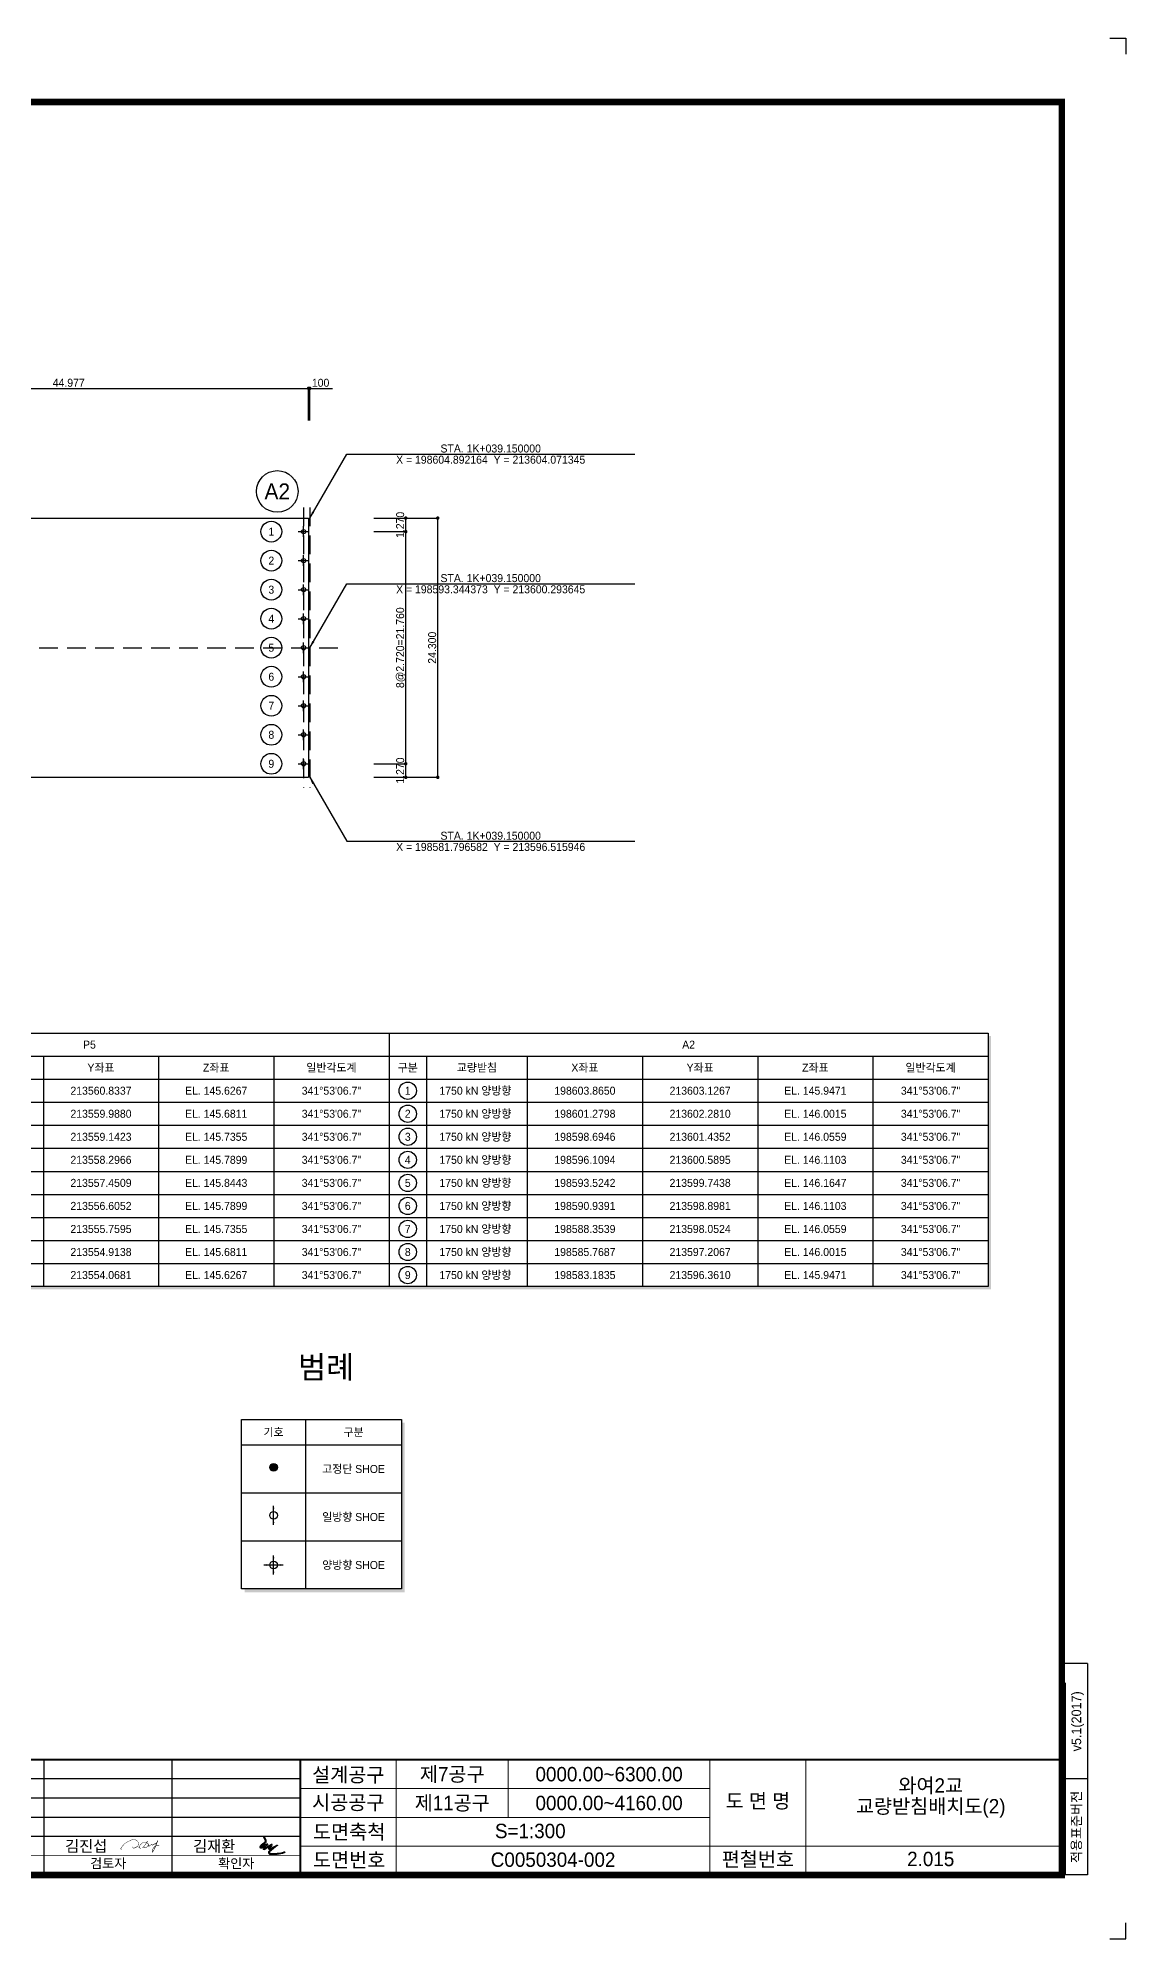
# Model space of a CAD drawing. Header units: feet. Extents: x 0 to 252300, y 0 to 207900.
# Drawn here: x 150322 to 252300, y 29700 to 207900 of the extents above; entities that cross this region are included whole.
import ezdxf
from ezdxf.enums import TextEntityAlignment as Align

# ---------------------------------------------------------------- set-up
doc = ezdxf.new("R2010")
doc.units = ezdxf.units.FT
doc.header["$LTSCALE"] = 3500
doc.header["$MEASUREMENT"] = 0
doc.linetypes.add('A-DASHD01', pattern=[0.75, 0.5, -0.25])
for name, color, linetype in [('CS-CNTL', 1, 'A-DASHD01'), ('CS-CONC-LEAN', 3, 'CONTINUOUS'), ('CS-CONC-MAJR', 4, 'CONTINUOUS'), ('CS-DIML', 1, 'CONTINUOUS'), ('CS-DIMT', 3, 'CONTINUOUS'), ('CS-MISC', 3, 'CONTINUOUS'), ('CS-SYMB', 3, 'CONTINUOUS'), ('CS-TABL-LIN2', 1, 'CONTINUOUS'), ('CS-TABL-TEX2', 3, 'CONTINUOUS'), ('CS-TEXT', 3, 'CONTINUOUS'), ('CX-BORD', 3, 'CONTINUOUS'), ('CX-BORD-LIN1', 4, 'CONTINUOUS'), ('CX-BORD-LIN2', 3, 'CONTINUOUS'), ('CX-BORD-TEX2', 7, 'CONTINUOUS'), ('CX-BORD-TEX3', 6, 'CONTINUOUS'), ('CX-MISC', 2, 'CONTINUOUS'), ('CZ-TEX1', 6, 'CONTINUOUS'), ('CZ-TEX2', 3, 'CONTINUOUS')]:
    doc.layers.add(name, color=color, linetype=linetype)
doc.styles.add('A_STANDARD', font='')
doc.styles.add('TB_TEXT', font='')
doc.styles.add('TB_WBTXT', font='')
doc.styles.add('TB_WMTXT', font='')
doc.styles.get('A_STANDARD').set_extended_font_data('Gulim')
doc.styles.get('TB_TEXT').set_extended_font_data('Dotum')
doc.styles.get('TB_WBTXT').set_extended_font_data('Dotum')
doc.styles.get('TB_WMTXT').set_extended_font_data('DotumChe')

# ---------------------------------------------------------------- blocks, each defined once
blk = doc.blocks.new('CXBLKA1-KHCA')
at = {"layer": 'CX-BORD-LIN1', "const_width": 2}
blk.add_lwpolyline([(796, 0), (0, 0), (0, 554), (796, 554)], close=True, dxfattribs=at)
at = {"layer": 'CX-BORD-LIN1'}
for points, const_width in [([(796, 36), (0, 36)], 0.6), ([(558, 0), (558, 36)], 0.6), ([(686, 0), (686, 36)], 0.3), ([(558, 6), (270, 6)], 0.2)]:
    blk.add_lwpolyline(points, dxfattribs=dict(at, const_width=const_width))
for points in [[(478, 0), (478, 36)], [(518, 0), (518, 36)]]:
    blk.add_lwpolyline(points, dxfattribs=at)
at = {"layer": 'CX-BORD-LIN2'}
for p, q in [((804, 66.03), (796, 66.03)), ((804, 66.03), (804, 0)), ((797, 60), (797, 0)), ((558, 30), (270, 30)), ((804, 30), (796, 30)), ((804, 0), (797, 0))]:
    blk.add_line(p, q, dxfattribs=at)
at = {"layer": 'CX-BORD-LIN2', "const_width": 0.3}
for points in [[(588, 0), (588, 36)], [(623, 18), (623, 36)], [(716, 0), (716, 36)], [(686, 27), (558, 27)], [(686, 18), (558, 18)], [(796, 9), (558, 9)]]:
    blk.add_lwpolyline(points, dxfattribs=at)
at = {"layer": 'CX-BORD-LIN2'}
for points in [[(558, 24), (270, 24)], [(558, 18), (270, 18)], [(558, 12), (270, 12)]]:
    blk.add_lwpolyline(points, dxfattribs=at)
at = {"layer": 'CX-MISC'}
blk.add_line((811, 574), (816, 574), dxfattribs=at)
for points in [[(811, 574), (816, 574), (816, 569)], [(811, -20), (816, -20), (816, -15)]]:
    blk.add_lwpolyline(points, dxfattribs=at)
at = {"layer": 'CX-BORD-LIN1', "style": 'TB_TEXT'}
for tag, height, p in [('TR_RNUM5', 3, (285.11, 32.64)), ('TR_RDAT5', 3.5, (317.5, 33)), ('TR_DGN5', 3.5, (451.12, 33)), ('TR_CHK5', 3.5, (491.12, 33)), ('TR_APP5', 3.5, (531.12, 33)), ('TR_RNUM4', 3, (285.11, 26.64)), ('TR_RDAT4', 3.5, (317.5, 27)), ('TR_DGN4', 3.5, (451.12, 27)), ('TR_CHK4', 3.5, (491.12, 27)), ('TR_APP4', 3.5, (531.12, 27)), ('TR_RNUM3', 3, (285.11, 20.64)), ('TR_RDAT3', 3.5, (317.5, 21)), ('TR_DGN3', 3.5, (451.12, 21)), ('TR_CHK3', 3.5, (491.12, 21)), ('TR_APP3', 3.5, (531.12, 21)), ('TR_RNUM2', 3, (285.11, 14.64)), ('TR_RDAT2', 3.5, (317.5, 15)), ('TR_DGN2', 3.5, (451.12, 15)), ('TR_CHK2', 3.5, (491.12, 15)), ('TR_APP2', 3.5, (531.12, 15)), ('TR_RNUM1', 3, (285.11, 8.64)), ('TR_RDAT1', 3.5, (317.5, 9)), ('TR_DGN1', 3.5, (451.12, 9)), ('TR_CHK1', 3.5, (491.12, 9)), ('TR_APP1', 3.5, (531.12, 9))]:
    blk.add_attdef(tag, text='', height=height, dxfattribs=at).set_placement(p, align=Align.MIDDLE_CENTER)
for tag, p in [('TR_RCON5', (342.3, 33)), ('TR_RCON4', (342.3, 27)), ('TR_RCON3', (342.3, 21)), ('TR_RCON2', (342.3, 15)), ('TR_RCON1', (342.3, 9))]:
    blk.add_attdef(tag, text='', height=3.5, dxfattribs=at).set_placement(p, align=Align.MIDDLE_LEFT)
at = {"layer": 'CX-BORD-LIN2', "style": 'TB_TEXT'}
blk.add_text('적용표준버전', height=3, rotation=90, dxfattribs=at).set_placement((800.5, 15), align=Align.MIDDLE_CENTER)
blk.add_attdef('TD_VERSION', text='', height=3, rotation=90, dxfattribs=at).set_placement((800.5, 48.01), align=Align.MIDDLE_CENTER)
at = {"layer": 'CX-BORD-TEX2', "style": 'TB_WMTXT'}
for tag, height, p in [('TB_CNAME', 5, (15.34, 531.83)), ('TB_CSCOP', 4, (16.63, 523.83))]:
    blk.add_attdef(tag, text='', height=height, dxfattribs=at).set_placement(p, align=Align.BOTTOM_LEFT)
at = {"layer": 'CX-BORD-TEX2', "style": 'TB_WBTXT'}
for tag, height, p in [('TB_MTITIL', 10, (398, 533.33)), ('TB_STITL', 7, (398, 518.33))]:
    blk.add_attdef(tag, text='', height=height, dxfattribs=at).set_placement(p, align=Align.MIDDLE_CENTER)
at = {"layer": 'CX-BORD-TEX3', "style": 'TB_TEXT'}
for s, height, p in [('설계공구', 4.5, (573, 31.36)), ('시공공구', 4.5, (573, 22.69)), ('도 면 명', 4.5, (701, 23.19)), ('도면축척', 4.5, (573.29, 13.51)), ('도면번호', 4.5, (573.29, 4.79)), ('편철번호', 4.5, (701, 5)), ('검토자', 3, (498, 3.66)), ('확인자', 3, (538, 3.66))]:
    blk.add_text(s, height=height, dxfattribs=at).set_placement(p, align=Align.MIDDLE)
for tag, height, p in [('TD_LNDST', 4.5, (215, 31.5)), ('TD_DSECT', 4.5, (605.5, 31.5)), ('TD_DDIST', 4.5, (654.5, 31.5)), ('TD_DNAME_TOP', 4.5, (755, 27.96)), ('TD_DCOMP', 4.5, (215, 22.59)), ('TD_CSECT', 4.5, (605.5, 22.5)), ('TD_CDIST', 4.5, (654.5, 22.5)), ('TD_DNAME_MAIN', 4.5, (755, 21.47)), ('TD_CCOMP', 4.5, (215, 13.59)), ('TD_HSCAL', 4.5, (620.88, 13.75)), ('TD_VSCAL', 4.5, (656.86, 13.75)), ('TD_DNAME_BOT', 3, (755, 15.25)), ('TD_CNAME', 5, (65, 7.6)), ('TD_FIELD', 4.5, (180, 5.13)), ('TD_CSTEP', 4.5, (250.74, 5.13)), ('TD_DWGCODE', 4.5, (637, 4.79)), ('TD_DWGNO', 4.5, (755, 5))]:
    blk.add_attdef(tag, text='', height=height, dxfattribs=at).set_placement(p, align=Align.MIDDLE_CENTER)
blk = doc.blocks.new('CXDIMDT2')
at = {"layer": 'CS-MISC', "const_width": 0.5}
blk.add_lwpolyline([(0.25, 0, 1), (-0.25, 0, 1)], format="xyb", close=True, dxfattribs=at)

msp = doc.modelspace()

# ---------------------------------------------------------------- hatches: boundary and pattern name
at = {"layer": 'CS-TEXT'}
msp.add_hatch(color=256, dxfattribs=at).paths.add_polyline_path([(171476, 38207, 0.9962685), (171527, 38176, -0.0311365), (172222, 38584, -0.6373069), (172250, 38526, -0.1212634), (172004, 38203, 0.57162), (172073, 38169, 0.0230137), (172721, 38497, -0.9741266), (172759, 38470, 0.0440322), (172026, 37866, 0.4859534), (172049, 37740, 0.1102751), (173402, 37867, -1.0707022), (173426, 37791, -0.1112437), (172026, 37662, -0.5547785), (171979, 37931, -0.0142905), (172209, 38144, -0.003417), (172110, 38099, -0.6936081), (171931, 38247, 0.0855324), (172111, 38436, 0.0242126), (171581, 38116, -0.9849377), (171419, 38264, 0.0426493), (171639, 38460, 0.0148005), (171259, 38253, -0.8863008), (171130, 38415, 0.0636552), (171590, 38773, 0.2470763), (171476, 39183, -0.4752563), (171534, 39238, -0.2589438), (171663, 38733, -0.0645394), (171183, 38353, 0.7446989), (171216, 38320, -0.0222427), (171797, 38627, -0.3776502), (171862, 38609, -0.0775755)])

# ---------------------------------------------------------------- linework, layer by layer
at = {"layer": 'CS-CNTL'}
for p, q in [((175210, 163897), (175210, 137597)), ((175789, 163897), (175789, 137597)), ((50689, 150747), (178689, 150747)), ((50689, 150747), (178689, 150747))]:
    msp.add_line(p, q, dxfattribs=at)
at = {"layer": 'CS-CONC-LEAN'}
for p, q in [((174710, 161627), (175710, 161627)), ((175210, 161127), (175210, 162127)), ((174710, 158907), (175710, 158907)), ((175210, 158407), (175210, 159407)), ((174710, 156187), (175710, 156187)), ((175210, 155687), (175210, 156687)), ((174710, 153467), (175710, 153467)), ((175210, 152967), (175210, 153967)), ((174710, 150747), (175710, 150747)), ((175210, 150247), (175210, 151247)), ((174710, 148027), (175710, 148027)), ((175210, 147527), (175210, 148527)), ((174710, 145307), (175710, 145307)), ((175210, 144807), (175210, 145807)), ((174710, 142587), (175710, 142587)), ((175210, 142087), (175210, 143087)), ((174710, 139867), (175710, 139867)), ((175210, 139367), (175210, 140367)), ((172399, 68509), (172399, 70309)), ((171499, 64759), (173299, 64759)), ((172399, 63859), (172399, 65659))]:
    msp.add_line(p, q, dxfattribs=at)
at = {"layer": 'CS-CONC-LEAN', "const_width": 360}
msp.add_lwpolyline([(172579, 73909, 1), (172219, 73909, 1)], format="xyb", close=True, dxfattribs=at)
at = {"layer": 'CS-CONC-LEAN'}
for centre, radius in [((175210, 161627), 200), ((175210, 158907), 200), ((175210, 156187), 200), ((175210, 153467), 200), ((175210, 150747), 200), ((175210, 148027), 200), ((175210, 145307), 200), ((175210, 142587), 200), ((175210, 139867), 200), ((172399, 73909), 360), ((172399, 69409), 360), ((172399, 64759), 360)]:
    msp.add_circle(centre, radius, dxfattribs=at)
for points in [[(174710, 161627), (174860, 161577), (174710, 161627), (174860, 161677)], [(175210, 162127), (175160, 161977), (175210, 162127), (175260, 161977)], [(175210, 161127), (175160, 161277), (175210, 161127), (175260, 161277)], [(175710, 161627), (175560, 161577), (175710, 161627), (175560, 161677)], [(174710, 158907), (174860, 158857), (174710, 158907), (174860, 158957)], [(175210, 159407), (175160, 159257), (175210, 159407), (175260, 159257)], [(175710, 158907), (175560, 158857), (175710, 158907), (175560, 158957)], [(175210, 158407), (175160, 158557), (175210, 158407), (175260, 158557)], [(174710, 156187), (174860, 156137), (174710, 156187), (174860, 156237)], [(175210, 156687), (175160, 156537), (175210, 156687), (175260, 156537)], [(175210, 155687), (175160, 155837), (175210, 155687), (175260, 155837)], [(175710, 156187), (175560, 156137), (175710, 156187), (175560, 156237)], [(174710, 153467), (174860, 153417), (174710, 153467), (174860, 153517)], [(175210, 153967), (175160, 153817), (175210, 153967), (175260, 153817)], [(175710, 153467), (175560, 153417), (175710, 153467), (175560, 153517)], [(175210, 152967), (175160, 153117), (175210, 152967), (175260, 153117)], [(174710, 150747), (174860, 150697), (174710, 150747), (174860, 150797)], [(175210, 151247), (175160, 151097), (175210, 151247), (175260, 151097)], [(175210, 150247), (175160, 150397), (175210, 150247), (175260, 150397)], [(175710, 150747), (175560, 150697), (175710, 150747), (175560, 150797)], [(174710, 148027), (174860, 147977), (174710, 148027), (174860, 148077)], [(175210, 148527), (175160, 148377), (175210, 148527), (175260, 148377)], [(175710, 148027), (175560, 147977), (175710, 148027), (175560, 148077)], [(175210, 147527), (175160, 147677), (175210, 147527), (175260, 147677)], [(174710, 145307), (174860, 145257), (174710, 145307), (174860, 145357)], [(175210, 145807), (175160, 145657), (175210, 145807), (175260, 145657)], [(175210, 144807), (175160, 144957), (175210, 144807), (175260, 144957)], [(175710, 145307), (175560, 145257), (175710, 145307), (175560, 145357)], [(174710, 142587), (174860, 142537), (174710, 142587), (174860, 142637)], [(175210, 143087), (175160, 142937), (175210, 143087), (175260, 142937)], [(175710, 142587), (175560, 142537), (175710, 142587), (175560, 142637)], [(175210, 142087), (175160, 142237), (175210, 142087), (175260, 142237)], [(174710, 139867), (174860, 139817), (174710, 139867), (174860, 139917)], [(175210, 140367), (175160, 140217), (175210, 140367), (175260, 140217)], [(175210, 139367), (175160, 139517), (175210, 139367), (175260, 139517)], [(175710, 139867), (175560, 139817), (175710, 139867), (175560, 139917)], [(172399, 70309), (172309, 70039), (172399, 70309), (172489, 70039)], [(172399, 68509), (172309, 68779), (172399, 68509), (172489, 68779)], [(171499, 64759), (171769, 64669), (171499, 64759), (171769, 64849)], [(172399, 65659), (172309, 65389), (172399, 65659), (172489, 65389)], [(173299, 64759), (173029, 64669), (173299, 64759), (173029, 64849)], [(172399, 63859), (172309, 64129), (172399, 63859), (172489, 64129)]]:
    msp.add_solid(points, dxfattribs=at)
at = {"layer": 'CS-CONC-MAJR'}
for p, q in [((50689, 162897), (175689, 162897)), ((175689, 162897), (175689, 138597)), ((50689, 138597), (175689, 138597))]:
    msp.add_line(p, q, dxfattribs=at)
at = {"layer": 'CS-DIML'}
for p, q in [((130712, 175057), (175689, 175057)), ((175689, 172057), (175689, 175207)), ((175689, 175057), (177932, 175057)), ((175789, 172057), (175789, 175207)), ((175789, 162897), (179253, 168897)), ((179253, 168897), (206253, 168897)), ((181789, 162897), (184789, 162897)), ((181789, 162897), (184789, 162897)), ((184789, 161627), (184789, 162897)), ((184789, 162897), (187789, 162897)), ((184789, 161627), (184789, 162897)), ((184789, 162897), (187789, 162897)), ((187789, 138597), (187789, 162897)), ((187789, 138597), (187789, 162897)), ((181789, 161627), (184789, 161627)), ((181789, 161627), (184789, 161627)), ((184789, 139867), (184789, 161627)), ((184789, 139867), (184789, 161627)), ((175789, 150747), (179253, 156747)), ((179253, 156747), (206253, 156747)), ((181789, 139867), (184789, 139867)), ((181789, 139867), (184789, 139867)), ((184789, 138597), (184789, 139867)), ((184789, 138597), (184789, 139867)), ((175789, 138597), (179253, 132597)), ((181789, 138597), (184789, 138597)), ((181789, 138597), (184789, 138597)), ((184789, 138597), (187789, 138597)), ((184789, 138597), (187789, 138597)), ((179253, 132597), (206253, 132597))]:
    msp.add_line(p, q, dxfattribs=at)
for points in [[(175789, 162897), (176214, 163413), (175789, 162897), (176023, 163523)], [(175789, 150747), (176214, 151263), (175789, 150747), (176023, 151373)], [(175789, 138597), (176023, 137970), (175789, 138597), (176214, 138080)]]:
    msp.add_solid(points, dxfattribs=at)
at = {"layer": 'CS-SYMB'}
for centre in [(172188, 161627), (172188, 158907), (172188, 156187), (172188, 153467), (172188, 150747), (172188, 148027), (172188, 145307), (172188, 142587), (172188, 139867)]:
    msp.add_circle(centre, 975, dxfattribs=at)
at = {"layer": 'CS-TABL-LIN2'}
for p, q in [((14744, 114619), (239384, 114619)), ((183224, 114619), (183224, 90859)), ((239384, 114619), (239384, 90859)), ((14744, 112459), (239384, 112459)), ((150824, 112459), (150824, 90859)), ((161624, 112459), (161624, 90859)), ((172424, 112459), (172424, 90859)), ((186734, 112459), (186734, 90859)), ((196184, 112459), (196184, 90859)), ((206984, 112459), (206984, 90859)), ((217784, 112459), (217784, 90859)), ((228584, 112459), (228584, 90859)), ((14744, 110299), (239384, 110299)), ((14744, 108139), (239384, 108139)), ((14744, 105979), (239384, 105979)), ((14744, 103819), (239384, 103819)), ((14744, 101659), (239384, 101659)), ((14744, 99499), (239384, 99499)), ((14744, 97339), (239384, 97339)), ((14744, 95179), (239384, 95179)), ((14744, 93019), (239384, 93019)), ((239384, 90859), (14744, 90859)), ((175399, 78409), (175399, 62509)), ((169399, 76009), (184399, 76009)), ((169399, 71509), (184399, 71509)), ((169399, 67009), (184399, 67009))]:
    msp.add_line(p, q, dxfattribs=at)
msp.add_lwpolyline([(169399, 78409), (184399, 78409), (184399, 62509), (169399, 62509)], close=True, dxfattribs=at)
for centre in [(184979, 109219), (184979, 107059), (184979, 104899), (184979, 102739), (184979, 100579), (184979, 98419), (184979, 96259), (184979, 94099), (184979, 91939)]:
    msp.add_circle(centre, 810, dxfattribs=at)
for points in [[(239384, 114349), (239654, 114349), (239384, 90859), (239654, 90859)], [(15014, 90859), (239654, 90859), (15014, 90589), (239654, 90589)], [(184399, 78109), (184699, 78109), (184399, 62509), (184699, 62509)], [(169699, 62509), (184699, 62509), (169699, 62209), (184699, 62209)]]:
    msp.add_solid(points, dxfattribs=at)
at = {"layer": 'CS-TEXT'}
for points in [[(171534, 39238, -0.2589438), (171663, 38733, -0.0645394), (171183, 38353, 0.7793179), (171218, 38321, -0.02217), (171797, 38627, -0.3776502), (171862, 38609, -0.0775755), (171476, 38207, 0.9962685), (171527, 38176, -0.0311365), (172222, 38584, -0.6373069), (172250, 38526, -0.1212634), (172004, 38203, 0.57162), (172073, 38169, 0.0230137), (172721, 38497, -0.9741266), (172759, 38470, 0.0435448), (172034, 37873, 0.5265804), (172049, 37740, 0.1107119), (173407, 37868, -1.8383803)], [(171476, 39183, -0.4752563), (171534, 39238, 0.3862293)], [(171476, 39183, -0.2470763), (171590, 38773, -0.0636552), (171130, 38415, 0.8863008), (171259, 38253, -0.0148005), (171639, 38460, -0.0426493), (171419, 38264, 0.9849377), (171581, 38116, -0.0242126), (172111, 38436, -0.0855324), (171931, 38247, 0.6936081), (172110, 38099, 0.003417), (172209, 38144, 0.0142905), (171979, 37931, 0.5547785), (172026, 37662, 0.1116806), (173431, 37793, 0.1116806)], [(173407, 37868, -0.9339665), (173431, 37793, -0.0808387)]]:
    msp.add_lwpolyline(points, format="xyb", dxfattribs=at)
for points in [[(158138, 38172), (158053, 38172), (158138, 38186), (158053, 38186)], [(158138, 38201), (158067, 38201), (158138, 38215), (158067, 38215)], [(158138, 38186), (158067, 38186), (158138, 38201), (158067, 38201)], [(158110, 38158), (158067, 38158), (158110, 38172), (158067, 38172)], [(158110, 38143), (158067, 38143), (158110, 38158), (158067, 38158)], [(158152, 38215), (158081, 38215), (158152, 38243), (158081, 38243)], [(158152, 38129), (158081, 38129), (158152, 38143), (158081, 38143)], [(158195, 38115), (158081, 38115), (158195, 38129), (158081, 38129)], [(158152, 38243), (158095, 38243), (158152, 38258), (158095, 38258)], [(158167, 38272), (158110, 38272), (158167, 38286), (158110, 38286)], [(158167, 38258), (158110, 38258), (158167, 38272), (158110, 38272)], [(158167, 38101), (158110, 38101), (158167, 38115), (158110, 38115)], [(158181, 38286), (158138, 38286), (158181, 38300), (158138, 38300)], [(158195, 38315), (158152, 38315), (158195, 38329), (158152, 38329)], [(158195, 38300), (158152, 38300), (158195, 38315), (158152, 38315)], [(158224, 38343), (158167, 38343), (158224, 38358), (158167, 38358)], [(158210, 38329), (158167, 38329), (158210, 38343), (158167, 38343)], [(158238, 38372), (158195, 38372), (158238, 38386), (158195, 38386)], [(158238, 38358), (158195, 38358), (158238, 38372), (158195, 38372)], [(158210, 38129), (158195, 38129), (158210, 38143), (158195, 38143)], [(158252, 38386), (158210, 38386), (158252, 38400), (158210, 38400)], [(158267, 38400), (158224, 38400), (158267, 38415), (158224, 38415)], [(158295, 38429), (158238, 38429), (158295, 38443), (158238, 38443)], [(158281, 38415), (158238, 38415), (158281, 38429), (158238, 38429)], [(158309, 38443), (158252, 38443), (158309, 38457), (158252, 38457)], [(158309, 38457), (158267, 38457), (158309, 38472), (158267, 38472)], [(158324, 38472), (158281, 38472), (158324, 38486), (158281, 38486)], [(158338, 38486), (158295, 38486), (158338, 38500), (158295, 38500)], [(158367, 38500), (158309, 38500), (158367, 38514), (158309, 38514)], [(158367, 38514), (158324, 38514), (158367, 38529), (158324, 38529)], [(158395, 38529), (158338, 38529), (158395, 38543), (158338, 38543)], [(158395, 38543), (158352, 38543), (158395, 38557), (158352, 38557)], [(158424, 38572), (158367, 38572), (158424, 38600), (158367, 38600)], [(158424, 38557), (158367, 38557), (158424, 38572), (158367, 38572)], [(158452, 38600), (158395, 38600), (158452, 38614), (158395, 38614)], [(158466, 38614), (158409, 38614), (158466, 38629), (158409, 38629)], [(158495, 38629), (158438, 38629), (158495, 38643), (158438, 38643)], [(158509, 38643), (158452, 38643), (158509, 38657), (158452, 38657)], [(158538, 38657), (158466, 38657), (158538, 38671), (158466, 38671)], [(158552, 38671), (158495, 38671), (158552, 38686), (158495, 38686)], [(158581, 38686), (158524, 38686), (158581, 38700), (158524, 38700)], [(158595, 38700), (158538, 38700), (158595, 38714), (158538, 38714)], [(158609, 38714), (158566, 38714), (158609, 38729), (158566, 38729)], [(158638, 38729), (158581, 38729), (158638, 38743), (158581, 38743)], [(158666, 38743), (158595, 38743), (158666, 38757), (158595, 38757)], [(158680, 38757), (158609, 38757), (158680, 38771), (158609, 38771)], [(158695, 38771), (158638, 38771), (158695, 38786), (158638, 38786)], [(158723, 38786), (158652, 38786), (158723, 38800), (158652, 38800)], [(158752, 38800), (158695, 38800), (158752, 38814), (158695, 38814)], [(158766, 38814), (158709, 38814), (158766, 38828), (158709, 38828)], [(158795, 38828), (158738, 38828), (158795, 38843), (158738, 38843)], [(158809, 38843), (158752, 38843), (158809, 38857), (158752, 38857)], [(158866, 38857), (158780, 38857), (158866, 38871), (158780, 38871)], [(158880, 38871), (158809, 38871), (158880, 38886), (158809, 38886)], [(158923, 38886), (158852, 38886), (158923, 38900), (158852, 38900)], [(158952, 38900), (158866, 38900), (158952, 38914), (158866, 38914)], [(158980, 38914), (158895, 38914), (158980, 38928), (158895, 38928)], [(159023, 38928), (158937, 38928), (159023, 38957), (158937, 38957)], [(159066, 38957), (158980, 38957), (159066, 38971), (158980, 38971)], [(159109, 38971), (159009, 38971), (159109, 38985), (159009, 38985)], [(159208, 38985), (159066, 38985), (159208, 39000), (159066, 39000)], [(159480, 39000), (159094, 39000), (159480, 39014), (159094, 39014)], [(159166, 38329), (159137, 38329), (159166, 38343), (159137, 38343)], [(159166, 38315), (159137, 38315), (159166, 38329), (159137, 38329)], [(159166, 38300), (159151, 38300), (159166, 38315), (159151, 38315)], [(159166, 38286), (159151, 38286), (159166, 38300), (159151, 38300)], [(159180, 38272), (159151, 38272), (159180, 38286), (159151, 38286)], [(159223, 38258), (159151, 38258), (159223, 38272), (159151, 38272)], [(159394, 39014), (159166, 39014), (159394, 39028), (159166, 39028)], [(159251, 38243), (159166, 38243), (159251, 38258), (159166, 38258)], [(159408, 38215), (159208, 38215), (159408, 38243), (159208, 38243)], [(159380, 38201), (159223, 38201), (159380, 38215), (159223, 38215)], [(159465, 38243), (159294, 38243), (159465, 38258), (159294, 38258)], [(159494, 38258), (159337, 38258), (159494, 38272), (159337, 38272)], [(159508, 38985), (159380, 38985), (159508, 39000), (159380, 39000)], [(159522, 38272), (159408, 38272), (159522, 38286), (159408, 38286)], [(159565, 38286), (159437, 38286), (159565, 38300), (159437, 38300)], [(159537, 38971), (159451, 38971), (159537, 38985), (159451, 38985)], [(159579, 38957), (159480, 38957), (159579, 38971), (159480, 38971)], [(159579, 38300), (159480, 38300), (159579, 38315), (159480, 38315)], [(159594, 38315), (159508, 38315), (159594, 38329), (159508, 38329)], [(159608, 38928), (159522, 38928), (159608, 38957), (159522, 38957)], [(159622, 38329), (159522, 38329), (159622, 38343), (159522, 38343)], [(159622, 38914), (159565, 38914), (159622, 38928), (159565, 38928)], [(159622, 38343), (159565, 38343), (159622, 38358), (159565, 38358)], [(159637, 38900), (159579, 38900), (159637, 38914), (159579, 38914)], [(159651, 38358), (159579, 38358), (159651, 38372), (159579, 38372)], [(159637, 38886), (159594, 38886), (159637, 38900), (159594, 38900)], [(159651, 38372), (159594, 38372), (159651, 38386), (159594, 38386)], [(159679, 38386), (159608, 38386), (159679, 38400), (159608, 38400)], [(159665, 38871), (159622, 38871), (159665, 38886), (159622, 38886)], [(159679, 38400), (159622, 38400), (159679, 38415), (159622, 38415)], [(159679, 38857), (159637, 38857), (159679, 38871), (159637, 38871)], [(159694, 38843), (159637, 38843), (159694, 38857), (159637, 38857)], [(159708, 38415), (159637, 38415), (159708, 38429), (159637, 38429)], [(159708, 38828), (159651, 38828), (159708, 38843), (159651, 38843)], [(159708, 38429), (159651, 38429), (159708, 38443), (159651, 38443)], [(159708, 38814), (159665, 38814), (159708, 38828), (159665, 38828)], [(159722, 38443), (159665, 38443), (159722, 38457), (159665, 38457)], [(159708, 38800), (159679, 38800), (159708, 38814), (159679, 38814)], [(159722, 38786), (159679, 38786), (159722, 38800), (159679, 38800)], [(159722, 38771), (159679, 38771), (159722, 38786), (159679, 38786)], [(159736, 38472), (159679, 38472), (159736, 38486), (159679, 38486)], [(159736, 38457), (159679, 38457), (159736, 38472), (159679, 38472)], [(159736, 38757), (159694, 38757), (159736, 38771), (159694, 38771)], [(159736, 38743), (159694, 38743), (159736, 38757), (159694, 38757)], [(159736, 38729), (159694, 38729), (159736, 38743), (159694, 38743)], [(159751, 38500), (159694, 38500), (159751, 38514), (159694, 38514)], [(159736, 38486), (159694, 38486), (159736, 38500), (159694, 38500)], [(159751, 38714), (159708, 38714), (159751, 38729), (159708, 38729)], [(159751, 38700), (159708, 38700), (159751, 38714), (159708, 38714)], [(159751, 38686), (159708, 38686), (159751, 38700), (159708, 38700)], [(159751, 38543), (159708, 38543), (159751, 38557), (159708, 38557)], [(159751, 38529), (159708, 38529), (159751, 38543), (159708, 38543)], [(159751, 38514), (159708, 38514), (159751, 38529), (159708, 38529)], [(159751, 38671), (159722, 38671), (159751, 38686), (159722, 38686)], [(159765, 38657), (159722, 38657), (159765, 38671), (159722, 38671)], [(159765, 38643), (159722, 38643), (159765, 38657), (159722, 38657)], [(159765, 38629), (159722, 38629), (159765, 38643), (159722, 38643)], [(159765, 38614), (159722, 38614), (159765, 38629), (159722, 38629)], [(159765, 38600), (159722, 38600), (159765, 38614), (159722, 38614)], [(159765, 38572), (159722, 38572), (159765, 38600), (159722, 38600)], [(159765, 38557), (159722, 38557), (159765, 38572), (159722, 38572)], [(159822, 38343), (159765, 38343), (159822, 38358), (159765, 38358)], [(159822, 38329), (159765, 38329), (159822, 38343), (159765, 38343)], [(159822, 38315), (159765, 38315), (159822, 38329), (159765, 38329)], [(159822, 38300), (159765, 38300), (159822, 38315), (159765, 38315)], [(159822, 38286), (159765, 38286), (159822, 38300), (159765, 38300)], [(159836, 38272), (159765, 38272), (159836, 38286), (159765, 38286)], [(159836, 38372), (159779, 38372), (159836, 38386), (159779, 38386)], [(159836, 38358), (159779, 38358), (159836, 38372), (159779, 38372)], [(159879, 38258), (159779, 38258), (159879, 38272), (159779, 38272)], [(159851, 38400), (159794, 38400), (159851, 38415), (159794, 38415)], [(159851, 38386), (159794, 38386), (159851, 38400), (159794, 38400)], [(159893, 38243), (159794, 38243), (159893, 38258), (159794, 38258)], [(159922, 38215), (159808, 38215), (159922, 38243), (159808, 38243)], [(159865, 38415), (159822, 38415), (159865, 38429), (159822, 38429)], [(159879, 38443), (159836, 38443), (159879, 38457), (159836, 38457)], [(159879, 38429), (159836, 38429), (159879, 38443), (159836, 38443)], [(159936, 38201), (159836, 38201), (159936, 38215), (159836, 38215)], [(159893, 38457), (159851, 38457), (159893, 38472), (159851, 38472)], [(159922, 38472), (159865, 38472), (159922, 38486), (159865, 38486)], [(159950, 38514), (159879, 38514), (159950, 38529), (159879, 38529)], [(159936, 38500), (159879, 38500), (159936, 38514), (159879, 38514)], [(159922, 38486), (159879, 38486), (159922, 38500), (159879, 38500)], [(159965, 38186), (159879, 38186), (159965, 38201), (159879, 38201)], [(159936, 38172), (159893, 38172), (159936, 38186), (159893, 38186)], [(159979, 38543), (159922, 38543), (159979, 38557), (159922, 38557)], [(159965, 38529), (159922, 38529), (159965, 38543), (159922, 38543)], [(159979, 38557), (159936, 38557), (159979, 38572), (159936, 38572)], [(160008, 38572), (159950, 38572), (160008, 38600), (159950, 38600)], [(160022, 38614), (159979, 38614), (160022, 38629), (159979, 38629)], [(160008, 38600), (159979, 38600), (160008, 38614), (159979, 38614)], [(160050, 38629), (159993, 38629), (160050, 38643), (159993, 38643)], [(160050, 38643), (160008, 38643), (160050, 38657), (160008, 38657)], [(160079, 38657), (160022, 38657), (160079, 38671), (160022, 38671)], [(160093, 38671), (160036, 38671), (160093, 38686), (160036, 38686)], [(160122, 38686), (160050, 38686), (160122, 38700), (160050, 38700)], [(160150, 38700), (160065, 38700), (160150, 38714), (160065, 38714)], [(160122, 38243), (160065, 38243), (160122, 38258), (160065, 38258)], [(160093, 38215), (160065, 38215), (160093, 38243), (160065, 38243)], [(160279, 38714), (160093, 38714), (160279, 38729), (160093, 38729)], [(160122, 38258), (160093, 38258), (160122, 38272), (160093, 38272)], [(160536, 38729), (160107, 38729), (160536, 38743), (160107, 38743)], [(160207, 38272), (160122, 38272), (160207, 38286), (160122, 38286)], [(160193, 38286), (160136, 38286), (160193, 38300), (160136, 38300)], [(160550, 38743), (160150, 38743), (160550, 38757), (160150, 38757)], [(160193, 38300), (160150, 38300), (160193, 38315), (160150, 38315)], [(160207, 38315), (160165, 38315), (160207, 38329), (160165, 38329)], [(160222, 38329), (160179, 38329), (160222, 38343), (160179, 38343)], [(160436, 38757), (160193, 38757), (160436, 38771), (160193, 38771)], [(160236, 38343), (160193, 38343), (160236, 38358), (160193, 38358)], [(160436, 38258), (160193, 38258), (160436, 38272), (160193, 38272)], [(160279, 38372), (160207, 38372), (160279, 38386), (160207, 38386)], [(160250, 38358), (160207, 38358), (160250, 38372), (160207, 38372)], [(160393, 38243), (160207, 38243), (160393, 38258), (160207, 38258)], [(160293, 38386), (160222, 38386), (160293, 38400), (160222, 38400)], [(160307, 38400), (160236, 38400), (160307, 38415), (160236, 38415)], [(160307, 38415), (160250, 38415), (160307, 38429), (160250, 38429)], [(160322, 38429), (160279, 38429), (160322, 38443), (160279, 38443)], [(160350, 38457), (160293, 38457), (160350, 38472), (160293, 38472)], [(160336, 38443), (160293, 38443), (160336, 38457), (160293, 38457)], [(160478, 38272), (160293, 38272), (160478, 38286), (160293, 38286)], [(160364, 38472), (160307, 38472), (160364, 38486), (160307, 38486)], [(160393, 38500), (160322, 38500), (160393, 38514), (160322, 38514)], [(160364, 38486), (160322, 38486), (160364, 38500), (160322, 38500)], [(160393, 38514), (160336, 38514), (160393, 38529), (160336, 38529)], [(160421, 38543), (160350, 38543), (160421, 38557), (160350, 38557)], [(160407, 38529), (160350, 38529), (160407, 38543), (160350, 38543)], [(160436, 38557), (160364, 38557), (160436, 38572), (160364, 38572)], [(160436, 38572), (160379, 38572), (160436, 38600), (160379, 38600)], [(160450, 38600), (160393, 38600), (160450, 38614), (160393, 38614)], [(160550, 38714), (160407, 38714), (160550, 38729), (160407, 38729)], [(160478, 38643), (160407, 38643), (160478, 38657), (160407, 38657)], [(160464, 38629), (160407, 38629), (160464, 38643), (160407, 38643)], [(160450, 38614), (160407, 38614), (160450, 38629), (160407, 38629)], [(160493, 38286), (160407, 38286), (160493, 38300), (160407, 38300)], [(160493, 38671), (160436, 38671), (160493, 38686), (160436, 38686)], [(160478, 38657), (160436, 38657), (160478, 38671), (160436, 38671)], [(160578, 38700), (160450, 38700), (160578, 38714), (160450, 38714)], [(160593, 38686), (160450, 38686), (160593, 38700), (160450, 38700)], [(160536, 38300), (160450, 38300), (160536, 38315), (160450, 38315)], [(160550, 38315), (160478, 38315), (160550, 38329), (160478, 38329)], [(160564, 38771), (160493, 38771), (160564, 38786), (160493, 38786)], [(160550, 38757), (160493, 38757), (160550, 38771), (160493, 38771)], [(160578, 38786), (160507, 38786), (160578, 38800), (160507, 38800)], [(160578, 38329), (160507, 38329), (160578, 38343), (160507, 38343)], [(160593, 38814), (160521, 38814), (160593, 38828), (160521, 38828)], [(160578, 38800), (160521, 38800), (160578, 38814), (160521, 38814)], [(160593, 38343), (160521, 38343), (160593, 38358), (160521, 38358)], [(160607, 38843), (160536, 38843), (160607, 38857), (160536, 38857)], [(160607, 38828), (160536, 38828), (160607, 38843), (160536, 38843)], [(160607, 38671), (160536, 38671), (160607, 38686), (160536, 38686)], [(160607, 38871), (160550, 38871), (160607, 38886), (160550, 38886)], [(160607, 38857), (160550, 38857), (160607, 38871), (160550, 38871)], [(160635, 38657), (160550, 38657), (160635, 38671), (160550, 38671)], [(160607, 38358), (160550, 38358), (160607, 38372), (160550, 38372)], [(160607, 38886), (160564, 38886), (160607, 38900), (160564, 38900)], [(160635, 38372), (160564, 38372), (160635, 38386), (160564, 38386)], [(160650, 38643), (160578, 38643), (160650, 38657), (160578, 38657)], [(160735, 38386), (160578, 38386), (160735, 38400), (160578, 38400)], [(160650, 38629), (160593, 38629), (160650, 38643), (160593, 38643)], [(160778, 38400), (160593, 38400), (160778, 38415), (160593, 38415)], [(160664, 38614), (160607, 38614), (160664, 38629), (160607, 38629)], [(160664, 38600), (160607, 38600), (160664, 38614), (160607, 38614)], [(160693, 38472), (160607, 38472), (160693, 38486), (160607, 38486)], [(160678, 38457), (160607, 38457), (160678, 38472), (160607, 38472)], [(160678, 38443), (160607, 38443), (160678, 38457), (160607, 38457)], [(160821, 38429), (160607, 38429), (160821, 38443), (160607, 38443)], [(160792, 38415), (160607, 38415), (160792, 38429), (160607, 38429)], [(160678, 38572), (160635, 38572), (160678, 38600), (160635, 38600)], [(160678, 38557), (160635, 38557), (160678, 38572), (160635, 38572)], [(160693, 38543), (160635, 38543), (160693, 38557), (160635, 38557)], [(160693, 38529), (160635, 38529), (160693, 38543), (160635, 38543)], [(160707, 38514), (160635, 38514), (160707, 38529), (160635, 38529)], [(160693, 38500), (160635, 38500), (160693, 38514), (160635, 38514)], [(160693, 38486), (160635, 38486), (160693, 38500), (160635, 38500)], [(160850, 38443), (160750, 38443), (160850, 38457), (160750, 38457)], [(160864, 38457), (160792, 38457), (160864, 38472), (160792, 38472)], [(160892, 38472), (160821, 38472), (160892, 38486), (160821, 38486)], [(160907, 38486), (160835, 38486), (160907, 38500), (160835, 38500)], [(160921, 38500), (160878, 38500), (160921, 38514), (160878, 38514)], [(160949, 38514), (160892, 38514), (160949, 38529), (160892, 38529)], [(161049, 38529), (160907, 38529), (161049, 38543), (160907, 38543)], [(161021, 38543), (160921, 38543), (161021, 38557), (160921, 38557)], [(161006, 38557), (160935, 38557), (161006, 38572), (160935, 38572)], [(161006, 38572), (160949, 38572), (161006, 38600), (160949, 38600)], [(160992, 38600), (160964, 38600), (160992, 38614), (160964, 38614)], [(161149, 38514), (160992, 38514), (161149, 38529), (160992, 38529)], [(161135, 38500), (160992, 38500), (161135, 38514), (160992, 38514)], [(161049, 37929), (160992, 37929), (161049, 37944), (160992, 37944)], [(161049, 37915), (160992, 37915), (161049, 37929), (160992, 37929)], [(161049, 37901), (160992, 37901), (161049, 37915), (160992, 37915)], [(161121, 37887), (160992, 37887), (161121, 37901), (160992, 37901)], [(161092, 37858), (160992, 37858), (161092, 37887), (160992, 37887)], [(161092, 37844), (160992, 37844), (161092, 37858), (160992, 37858)], [(161064, 38001), (161006, 38001), (161064, 38015), (161006, 38015)], [(161064, 37987), (161006, 37987), (161064, 38001), (161006, 38001)], [(161064, 37972), (161006, 37972), (161064, 37987), (161006, 37987)], [(161049, 37958), (161006, 37958), (161049, 37972), (161006, 37972)], [(161049, 37944), (161006, 37944), (161049, 37958), (161006, 37958)], [(161078, 37830), (161006, 37830), (161078, 37844), (161006, 37844)], [(161064, 37815), (161006, 37815), (161064, 37830), (161006, 37830)], [(161106, 38486), (161021, 38486), (161106, 38500), (161021, 38500)], [(161078, 38044), (161021, 38044), (161078, 38058), (161021, 38058)], [(161078, 38029), (161021, 38029), (161078, 38044), (161021, 38044)], [(161064, 38015), (161021, 38015), (161064, 38029), (161021, 38029)], [(161092, 38072), (161035, 38072), (161092, 38086), (161035, 38086)], [(161078, 38058), (161035, 38058), (161078, 38072), (161035, 38072)], [(161064, 37801), (161035, 37801), (161064, 37815), (161035, 37815)], [(161078, 38472), (161049, 38472), (161078, 38486), (161049, 38486)], [(161092, 38101), (161049, 38101), (161092, 38115), (161049, 38115)], [(161092, 38086), (161049, 38086), (161092, 38101), (161049, 38101)], [(161121, 38143), (161064, 38143), (161121, 38158), (161064, 38158)], [(161121, 38129), (161064, 38129), (161121, 38143), (161064, 38143)], [(161106, 38115), (161064, 38115), (161106, 38129), (161064, 38129)], [(161178, 38529), (161078, 38529), (161178, 38543), (161078, 38543)], [(161135, 38158), (161078, 38158), (161135, 38172), (161078, 38172)], [(161135, 37915), (161078, 37915), (161135, 37929), (161078, 37929)], [(161121, 37901), (161078, 37901), (161121, 37915), (161078, 37915)], [(161163, 38201), (161092, 38201), (161163, 38215), (161092, 38215)], [(161149, 38186), (161092, 38186), (161149, 38201), (161092, 38201)], [(161135, 38172), (161092, 38172), (161135, 38186), (161092, 38186)], [(161149, 37944), (161092, 37944), (161149, 37958), (161092, 37958)], [(161135, 37929), (161092, 37929), (161135, 37944), (161092, 37944)], [(161192, 38543), (161106, 38543), (161192, 38557), (161106, 38557)], [(161163, 38215), (161106, 38215), (161163, 38243), (161106, 38243)], [(161163, 37972), (161106, 37972), (161163, 37987), (161106, 37987)], [(161149, 37958), (161106, 37958), (161149, 37972), (161106, 37972)], [(161221, 38557), (161121, 38557), (161221, 38572), (161121, 38572)], [(161192, 38243), (161121, 38243), (161192, 38258), (161121, 38258)], [(161178, 37987), (161121, 37987), (161178, 38001), (161121, 38001)], [(161192, 38258), (161135, 38258), (161192, 38272), (161135, 38272)], [(161192, 38015), (161135, 38015), (161192, 38029), (161135, 38029)], [(161178, 38001), (161135, 38001), (161178, 38015), (161135, 38015)], [(161349, 38572), (161149, 38572), (161349, 38600), (161149, 38600)], [(161221, 38286), (161149, 38286), (161221, 38300), (161149, 38300)], [(161206, 38272), (161149, 38272), (161206, 38286), (161149, 38286)], [(161206, 38044), (161149, 38044), (161206, 38058), (161149, 38058)], [(161206, 38029), (161149, 38029), (161206, 38044), (161149, 38044)], [(161249, 38300), (161163, 38300), (161249, 38315), (161163, 38315)], [(161221, 38072), (161163, 38072), (161221, 38086), (161163, 38086)], [(161221, 38058), (161163, 38058), (161221, 38072), (161163, 38072)], [(161363, 38600), (161178, 38600), (161363, 38614), (161178, 38614)], [(161349, 38315), (161178, 38315), (161349, 38329), (161178, 38329)], [(161235, 38101), (161178, 38101), (161235, 38115), (161178, 38115)], [(161235, 38086), (161178, 38086), (161235, 38101), (161178, 38101)], [(161349, 38329), (161192, 38329), (161349, 38343), (161192, 38343)], [(161249, 38129), (161192, 38129), (161249, 38143), (161192, 38143)], [(161249, 38115), (161192, 38115), (161249, 38129), (161192, 38129)], [(161377, 38614), (161206, 38614), (161377, 38629), (161206, 38629)], [(161349, 38343), (161206, 38343), (161349, 38358), (161206, 38358)], [(161263, 38143), (161206, 38143), (161263, 38158), (161206, 38158)], [(161263, 38629), (161221, 38629), (161263, 38643), (161221, 38643)], [(161278, 38186), (161221, 38186), (161278, 38201), (161221, 38201)], [(161278, 38172), (161221, 38172), (161278, 38186), (161221, 38186)], [(161263, 38158), (161221, 38158), (161263, 38172), (161221, 38172)], [(161363, 38372), (161235, 38372), (161363, 38386), (161235, 38386)], [(161363, 38358), (161235, 38358), (161363, 38372), (161235, 38372)], [(161292, 38215), (161235, 38215), (161292, 38243), (161235, 38243)], [(161292, 38201), (161235, 38201), (161292, 38215), (161235, 38215)], [(161306, 38258), (161249, 38258), (161306, 38272), (161249, 38272)], [(161306, 38243), (161249, 38243), (161306, 38258), (161249, 38258)], [(161320, 38557), (161263, 38557), (161320, 38572), (161263, 38572)], [(161377, 38386), (161263, 38386), (161377, 38400), (161263, 38400)], [(161320, 38300), (161263, 38300), (161320, 38315), (161263, 38315)], [(161306, 38286), (161263, 38286), (161306, 38300), (161263, 38300)], [(161306, 38272), (161263, 38272), (161306, 38286), (161263, 38286)], [(161392, 38400), (161278, 38400), (161392, 38415), (161278, 38415)], [(161406, 38415), (161292, 38415), (161406, 38429), (161292, 38429)], [(161392, 38629), (161306, 38629), (161392, 38643), (161306, 38643)], [(161392, 38643), (161320, 38643), (161392, 38657), (161320, 38657)], [(161506, 38443), (161320, 38443), (161506, 38457), (161320, 38457)], [(161435, 38429), (161320, 38429), (161435, 38443), (161320, 38443)], [(161477, 38657), (161349, 38657), (161477, 38671), (161349, 38671)], [(161749, 38472), (161349, 38472), (161749, 38486), (161349, 38486)], [(161620, 38457), (161349, 38457), (161620, 38472), (161349, 38472)], [(161477, 38671), (161363, 38671), (161477, 38686), (161363, 38686)], [(161449, 38529), (161363, 38529), (161449, 38543), (161363, 38543)], [(161420, 38514), (161363, 38514), (161420, 38529), (161363, 38529)], [(161435, 38500), (161363, 38500), (161435, 38514), (161363, 38514)], [(161420, 38486), (161363, 38486), (161420, 38500), (161363, 38500)], [(161492, 38686), (161377, 38686), (161492, 38700), (161377, 38700)], [(161449, 38543), (161377, 38543), (161449, 38557), (161377, 38557)], [(161492, 38700), (161392, 38700), (161492, 38714), (161392, 38714)], [(161463, 38614), (161392, 38614), (161463, 38629), (161392, 38629)], [(161463, 38600), (161392, 38600), (161463, 38614), (161392, 38614)], [(161449, 38572), (161392, 38572), (161449, 38600), (161392, 38600)], [(161449, 38557), (161392, 38557), (161449, 38572), (161392, 38572)], [(161506, 38729), (161406, 38729), (161506, 38743), (161406, 38743)], [(161506, 38714), (161406, 38714), (161506, 38729), (161406, 38729)], [(161463, 38643), (161406, 38643), (161463, 38657), (161406, 38657)], [(161463, 38629), (161406, 38629), (161463, 38643), (161406, 38643)], [(161520, 38743), (161435, 38743), (161520, 38757), (161435, 38757)], [(161520, 38771), (161449, 38771), (161520, 38786), (161449, 38786)], [(161520, 38757), (161449, 38757), (161520, 38771), (161449, 38771)], [(161549, 38800), (161463, 38800), (161549, 38814), (161463, 38814)], [(161534, 38786), (161463, 38786), (161534, 38800), (161463, 38800)], [(161563, 38828), (161477, 38828), (161563, 38843), (161477, 38843)], [(161549, 38814), (161477, 38814), (161549, 38828), (161477, 38828)], [(161563, 38843), (161492, 38843), (161563, 38857), (161492, 38857)], [(161706, 38486), (161492, 38486), (161706, 38500), (161492, 38500)], [(161577, 38871), (161506, 38871), (161577, 38886), (161506, 38886)], [(161577, 38857), (161506, 38857), (161577, 38871), (161506, 38871)], [(161577, 38900), (161520, 38900), (161577, 38914), (161520, 38914)], [(161577, 38886), (161520, 38886), (161577, 38900), (161520, 38900)], [(161577, 38928), (161534, 38928), (161577, 38957), (161534, 38957)], [(161577, 38914), (161534, 38914), (161577, 38928), (161534, 38928)], [(161734, 38457), (161720, 38457), (161734, 38472), (161720, 38472)]]:
    msp.add_solid(points, dxfattribs=at)
at = {"layer": 'CZ-TEX2'}
msp.add_circle((172749, 165397), 1950, dxfattribs=at)

# ---------------------------------------------------------------- block references
at = {"layer": 'CS-SYMB', "xscale": 330, "yscale": 330, "zscale": 330, "rotation": 18.11479200000001}
for p in [(175689, 175057), (175689, 175057), (175789, 175057), (184789, 162897), (184789, 162897), (187789, 162897), (187789, 162897), (184789, 161627), (184789, 161627), (184789, 161627), (184789, 161627), (184789, 139867), (184789, 139867), (184789, 139867), (184789, 139867), (184789, 138597), (184789, 138597), (187789, 138597), (187789, 138597)]:
    msp.add_blockref('CXDIMDT2', p, dxfattribs=at)
at = {"layer": 'CX-BORD'}
ref = msp.add_blockref('CXBLKA1-KHCA', (7500, 35700), dxfattribs=dict(at, xscale=299.9999999999999, yscale=299.9999999999999, zscale=299.9999999999999))
ref.add_attrib('TD_DSECT', '제7공구', dxfattribs={"layer": 'CX-BORD-TEX3', "height": 1350, "style": 'TB_TEXT'}).set_placement((189150, 45150), align=Align.MIDDLE_CENTER)
ref.add_attrib('TD_DDIST', '0000.00~6300.00', dxfattribs={"layer": 'CX-BORD-TEX3', "height": 1350, "style": 'TB_TEXT'}).set_placement((203850, 45150), align=Align.MIDDLE_CENTER)
ref.add_attrib('TD_CSECT', '제11공구', dxfattribs={"layer": 'CX-BORD-TEX3', "height": 1350, "style": 'TB_TEXT'}).set_placement((189150, 42450), align=Align.MIDDLE_CENTER)
ref.add_attrib('TD_CDIST', '0000.00~4160.00', dxfattribs={"layer": 'CX-BORD-TEX3', "height": 1350, "style": 'TB_TEXT'}).set_placement((203850, 42450), align=Align.MIDDLE_CENTER)
ref.add_attrib('TD_DNAME_MAIN', '교량받침배치도(2)', dxfattribs={"layer": 'CX-BORD-TEX3', "height": 1350, "style": 'TB_TEXT'}).set_placement((234000, 42142), align=Align.MIDDLE_CENTER)
ref.add_attrib('TD_DNAME_TOP', '와여2교', dxfattribs={"layer": 'CX-BORD-TEX3', "height": 1350, "style": 'TB_TEXT'}).set_placement((234000, 44087), align=Align.MIDDLE_CENTER)
ref.add_attrib('TD_HSCAL', '           S=1:300', dxfattribs={"layer": 'CX-BORD-TEX3', "height": 1350, "style": 'TB_TEXT'}).set_placement((193765, 39825), align=Align.MIDDLE_CENTER)
ref.add_attrib('TD_DWGCODE', 'C0050304-002', dxfattribs={"layer": 'CX-BORD-TEX3', "height": 1350, "style": 'TB_TEXT'}).set_placement((198600, 37137), align=Align.MIDDLE_CENTER)
ref.add_attrib('TD_DWGNO', '2.015', dxfattribs={"layer": 'CX-BORD-TEX3', "height": 1350, "style": 'TB_TEXT'}).set_placement((234000, 37201), align=Align.MIDDLE_CENTER)
ref.add_attrib('TD_VERSION', 'v5.1(2017)', dxfattribs={"layer": 'CX-BORD-LIN2', "height": 900, "rotation": 90, "style": 'TB_TEXT'}).set_placement((247650, 50104), align=Align.MIDDLE_CENTER)
ref.add_attrib('TR_CHK1', '김진섭', dxfattribs={"layer": 'CX-BORD-LIN1', "height": 1050, "style": 'TB_TEXT'}).set_placement((154836, 38400), align=Align.MIDDLE_CENTER)
ref.add_attrib('TR_APP1', '김재환', dxfattribs={"layer": 'CX-BORD-LIN1', "height": 1050, "style": 'TB_TEXT'}).set_placement((166836, 38400), align=Align.MIDDLE_CENTER)

# ---------------------------------------------------------------- texts
at = {"layer": 'CS-DIMT', "style": 'A_STANDARD'}
for s, rotation, p in [('44.977', 360, (153200, 175207)), ('100', 360, (176810, 175207)), ('STA. 1K+039.150000', 360, (192753, 169047)), ('X = 198604.892164  Y = 213604.071345', 360, (192753, 167997)), ('1.270', 450, (184639, 162262)), ('1.270', 450, (184639, 162262)), ('STA. 1K+039.150000', 360, (192753, 156897)), ('X = 198593.344373  Y = 213600.293645', 360, (192753, 155847)), ('8@2.720=21.760', 450, (184639, 150747)), ('8@2.720=21.760', 450, (184639, 150747)), ('24.300', 450, (187639, 150747)), ('24.300', 450, (187639, 150747)), ('1.270', 450, (184639, 139232)), ('1.270', 450, (184639, 139232)), ('X = 198581.796582  Y = 213596.515946', 360, (192753, 131697)), ('STA. 1K+039.150000', 360, (192753, 132747))]:
    msp.add_text(s, height=750, rotation=rotation, dxfattribs=at).set_placement(p, align=Align.CENTER)
at = {"layer": 'CS-SYMB', "style": 'A_STANDARD'}
for s, p in [('1', (172188, 161252)), ('2', (172188, 158532)), ('3', (172188, 155812)), ('4', (172188, 153092)), ('5', (172188, 150372)), ('6', (172188, 147652)), ('7', (172188, 144932)), ('8', (172188, 142212)), ('9', (172188, 139492))]:
    msp.add_text(s, height=750, rotation=360, dxfattribs=at).set_placement(p, align=Align.CENTER)
at = {"layer": 'CS-TABL-TEX2', "style": 'A_STANDARD'}
for s, p in [('P5', (155144, 113539)), ('A2', (211304, 113539)), ('Y좌표', (156224, 111379)), ('Z좌표', (167024, 111379)), ('일반각도계', (177824, 111379)), ('구분', (184979, 111379)), ('교량받침', (191459, 111379)), ('X좌표', (201584, 111379)), ('Y좌표', (212384, 111379)), ('Z좌표', (223184, 111379)), ('일반각도계', (233984, 111379)), ('213560.8337', (156224, 109219)), ('EL. 145.6267', (167024, 109219)), ('341%%d53\'06.7"', (177824, 109219)), ('1', (184979, 109219)), ('1750 kN 양방향 ', (191459, 109219)), ('198603.8650', (201584, 109219)), ('213603.1267', (212384, 109219)), ('EL. 145.9471', (223184, 109219)), ('341%%d53\'06.7"', (233984, 109219)), ('213559.9880', (156224, 107059)), ('EL. 145.6811', (167024, 107059)), ('341%%d53\'06.7"', (177824, 107059)), ('2', (184979, 107059)), ('1750 kN 양방향 ', (191459, 107059)), ('198601.2798', (201584, 107059)), ('213602.2810', (212384, 107059)), ('EL. 146.0015', (223184, 107059)), ('341%%d53\'06.7"', (233984, 107059)), ('213559.1423', (156224, 104899)), ('EL. 145.7355', (167024, 104899)), ('341%%d53\'06.7"', (177824, 104899)), ('3', (184979, 104899)), ('1750 kN 양방향 ', (191459, 104899)), ('198598.6946', (201584, 104899)), ('213601.4352', (212384, 104899)), ('EL. 146.0559', (223184, 104899)), ('341%%d53\'06.7"', (233984, 104899)), ('213558.2966', (156224, 102739)), ('EL. 145.7899', (167024, 102739)), ('341%%d53\'06.7"', (177824, 102739)), ('4', (184979, 102739)), ('1750 kN 양방향 ', (191459, 102739)), ('198596.1094', (201584, 102739)), ('213600.5895', (212384, 102739)), ('EL. 146.1103', (223184, 102739)), ('341%%d53\'06.7"', (233984, 102739)), ('213557.4509', (156224, 100579)), ('EL. 145.8443', (167024, 100579)), ('341%%d53\'06.7"', (177824, 100579)), ('5', (184979, 100579)), ('1750 kN 양방향 ', (191459, 100579)), ('198593.5242', (201584, 100579)), ('213599.7438', (212384, 100579)), ('EL. 146.1647', (223184, 100579)), ('341%%d53\'06.7"', (233984, 100579)), ('213556.6052', (156224, 98419)), ('EL. 145.7899', (167024, 98419)), ('341%%d53\'06.7"', (177824, 98419)), ('6', (184979, 98419)), ('1750 kN 양방향 ', (191459, 98419)), ('198590.9391', (201584, 98419)), ('213598.8981', (212384, 98419)), ('EL. 146.1103', (223184, 98419)), ('341%%d53\'06.7"', (233984, 98419)), ('213555.7595', (156224, 96259)), ('EL. 145.7355', (167024, 96259)), ('341%%d53\'06.7"', (177824, 96259)), ('7', (184979, 96259)), ('1750 kN 양방향 ', (191459, 96259)), ('198588.3539', (201584, 96259)), ('213598.0524', (212384, 96259)), ('EL. 146.0559', (223184, 96259)), ('341%%d53\'06.7"', (233984, 96259)), ('213554.9138', (156224, 94099)), ('EL. 145.6811', (167024, 94099)), ('341%%d53\'06.7"', (177824, 94099)), ('8', (184979, 94099)), ('1750 kN 양방향 ', (191459, 94099)), ('198585.7687', (201584, 94099)), ('213597.2067', (212384, 94099)), ('EL. 146.0015', (223184, 94099)), ('341%%d53\'06.7"', (233984, 94099)), ('213554.0681', (156224, 91939)), ('EL. 145.6267', (167024, 91939)), ('341%%d53\'06.7"', (177824, 91939)), ('9', (184979, 91939)), ('1750 kN 양방향 ', (191459, 91939)), ('198583.1835', (201584, 91939)), ('213596.3610', (212384, 91939)), ('EL. 145.9471', (223184, 91939)), ('341%%d53\'06.7"', (233984, 91939)), ('기호', (172399, 77209)), ('구분', (179899, 77209)), ('고정단 SHOE', (179899, 73759)), ('일방향 SHOE', (179899, 69259)), ('양방향 SHOE', (179899, 64759))]:
    msp.add_text(s, height=750, dxfattribs=at).set_placement(p, align=Align.MIDDLE_CENTER)
at = {"layer": 'CZ-TEX1', "style": 'A_STANDARD'}
msp.add_text('범례', height=2100, dxfattribs=at).set_placement((177323, 82255), align=Align.CENTER)
at = {"layer": 'CZ-TEX2', "style": 'A_STANDARD'}
msp.add_text('A2', height=1500, rotation=360, dxfattribs=at).set_placement((172749, 164647), align=Align.CENTER)

doc.saveas('drawing.dxf')
